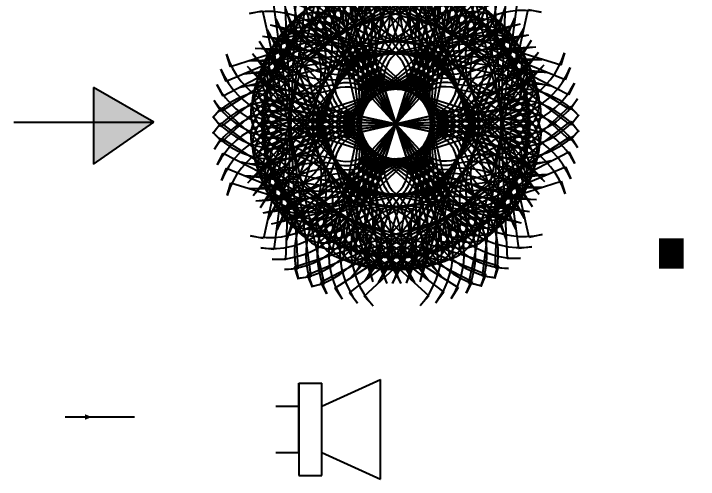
# Model space of a CAD drawing. Header units: inches. Extents: x 0 to 93838, y -1 to 60645.
# Drawn here: x 413.1 to 468.2, y 110 to 147.5 of the extents above; entities that cross this region are included whole.
import ezdxf

# ---------------------------------------------------------------- set-up
doc = ezdxf.new("R2010")
doc.units = ezdxf.units.IN
doc.header["$MEASUREMENT"] = 0
doc.styles.get("Standard").update_dxf_attribs({"font": 'arial.ttf'})

# ---------------------------------------------------------------- blocks, each defined once
blk = doc.blocks.new('*U1891')
for p, q in [((-2.817, 7.043), (-8.452, 7.043)), ((-8.452, 7.043), (-8.452, 1.409)), ((-2.817, 1.409), (-2.817, 7.043)), ((8.452, 7.043), (2.817, 7.043)), ((2.817, 7.043), (2.817, 1.409)), ((8.452, 1.409), (8.452, 7.043)), ((-8.452, 1.409), (-2.817, 1.409)), ((2.817, 1.409), (-2.817, 1.409)), ((2.817, 1.409), (8.452, 1.409)), ((-11.547, -4.226), (-8.452, -4.226)), ((-8.452, -4.226), (-8.452, -9.861)), ((-2.817, -4.226), (2.817, -4.226)), ((-2.817, -4.226), (-2.817, -4.226)), ((-2.817, -9.861), (-2.817, -4.226)), ((2.817, -4.226), (2.817, -9.861)), ((8.452, -9.861), (8.452, -4.226)), ((8.452, -4.226), (11.547, -4.226)), ((-8.452, -9.861), (-9.512, -9.861)), ((9.512, -9.861), (8.452, -9.861))]:
    blk.add_line(p, q)
for centre, radius, start, end in [((-5.635, 7.043), 2.817, 53.9681, 180), ((5.635, 7.043), 2.817, 0, 126.0319), ((0, 14.79), 6.762, 233.9681, 306.0319), ((-8.452, 4.226), 2.817, 90, 270), ((8.452, 4.226), 2.817, 270, 90), ((0, 1.409), 2.817, 0, 180), ((-2.817, -1.409), 2.817, 90, 155.6843), ((2.817, -1.409), 2.817, 24.3157, 90), ((-11.547, 2.536), 6.762, 270, 335.6843), ((11.547, 2.536), 6.762, 204.3157, 270), ((0, -4.226), 2.817, 6.7563, 173.2437), ((-9.512, -3.099), 6.762, 270, 353.2437), ((9.512, -3.099), 6.762, 186.7563, 270)]:
    blk.add_arc(centre, radius, start, end)
blk = doc.blocks.new('*U1892')
at = {"color": 0, "linetype": 'ByBlock', "lineweight": -2, "transparency": 16777216}
for p, rotation in [((132.767, 34.045), 24.99999999999999), ((132.654, 33.998), 19.99999999999994), ((132.536, 33.961), 14.99999999999994), ((132.416, 33.935), 9.99999999999994), ((132.294, 33.919), 4.999999999999918)]:
    blk.add_blockref('*U1891', p, dxfattribs=dict(at, rotation=rotation))
blk.add_blockref('*U1891', (132.172, 33.913), dxfattribs=at)
blk = doc.blocks.new('*U1823')
at = {"rotation": 167.7559567807185}
blk.add_blockref('*U1892', (136.967, 5.114), dxfattribs=at)
blk = doc.blocks.new('*U1824')
at = {"color": 0, "linetype": 'ByBlock', "lineweight": -2, "transparency": 16777216}
for p, rotation in [((303.38, 85.324), 299.9999999999999), ((301, 84.785), 59.99999999999997), ((303.691, 83.95), 240), ((301.311, 83.411), 120), ((302.656, 82.994), 180)]:
    blk.add_blockref('*U1823', p, dxfattribs=dict(at, rotation=rotation))
blk.add_blockref('*U1823', (302.034, 85.742), dxfattribs=at)

msp = doc.modelspace()

# ---------------------------------------------------------------- hatches: boundary and pattern name
at = {"true_color": 0xcd2027}
h = msp.add_hatch(color=242, dxfattribs=at)
h.dxf.hatch_style = 1
h.paths.add_polyline_path([(424.37379, 138.75486), (419.52906, 141.55197), (419.52906, 135.37406)])

# ---------------------------------------------------------------- linework, layer by layer
for p, q in [((424.37379, 138.75486), (419.52906, 141.55197)), ((419.52906, 141.55197), (419.52906, 135.37406)), ((413.10445, 138.75486), (424.37379, 138.75486)), ((419.52906, 135.37406), (424.37379, 138.75486)), ((437.90473, 115.87344), (442.62749, 118.04256)), ((442.62889, 109.99516), (442.62749, 118.04256)), ((436.04864, 115.87344), (436.04864, 117.72953)), ((436.04864, 117.72953), (436.04864, 110.30515)), ((436.04864, 117.72953), (437.90473, 117.72953)), ((437.90473, 110.30515), (437.90473, 117.72953)), ((434.19254, 115.87344), (436.04864, 115.87344)), ((436.04864, 112.16124), (436.04864, 115.87344)), ((417.25902, 115.01493), (422.82731, 115.01493)), ((434.19254, 112.16124), (436.04864, 112.16124)), ((437.90473, 112.16124), (442.62889, 109.99516)), ((436.04864, 110.30515), (437.90473, 110.30515))]:
    msp.add_line(p, q)
msp.add_solid([(418.84549, 114.78611), (419.40458, 115.01493), (418.83913, 115.23153)])

# ---------------------------------------------------------------- block references
msp.add_blockref('*U1824', (141.51339, 54.23482))

# ---------------------------------------------------------------- texts
at = {"insert": (463.12114, 142.62869), "char_height": 17.9120978, "attachment_point": 1}
msp.add_mtext_dynamic_manual_height_columns('{\\fCentury Gothic|b0|i0|c0|p34;\\H0.875x;.}', width=5.8533058, gutter_width=1, heights=[0], dxfattribs=at)

doc.saveas('drawing.dxf')
